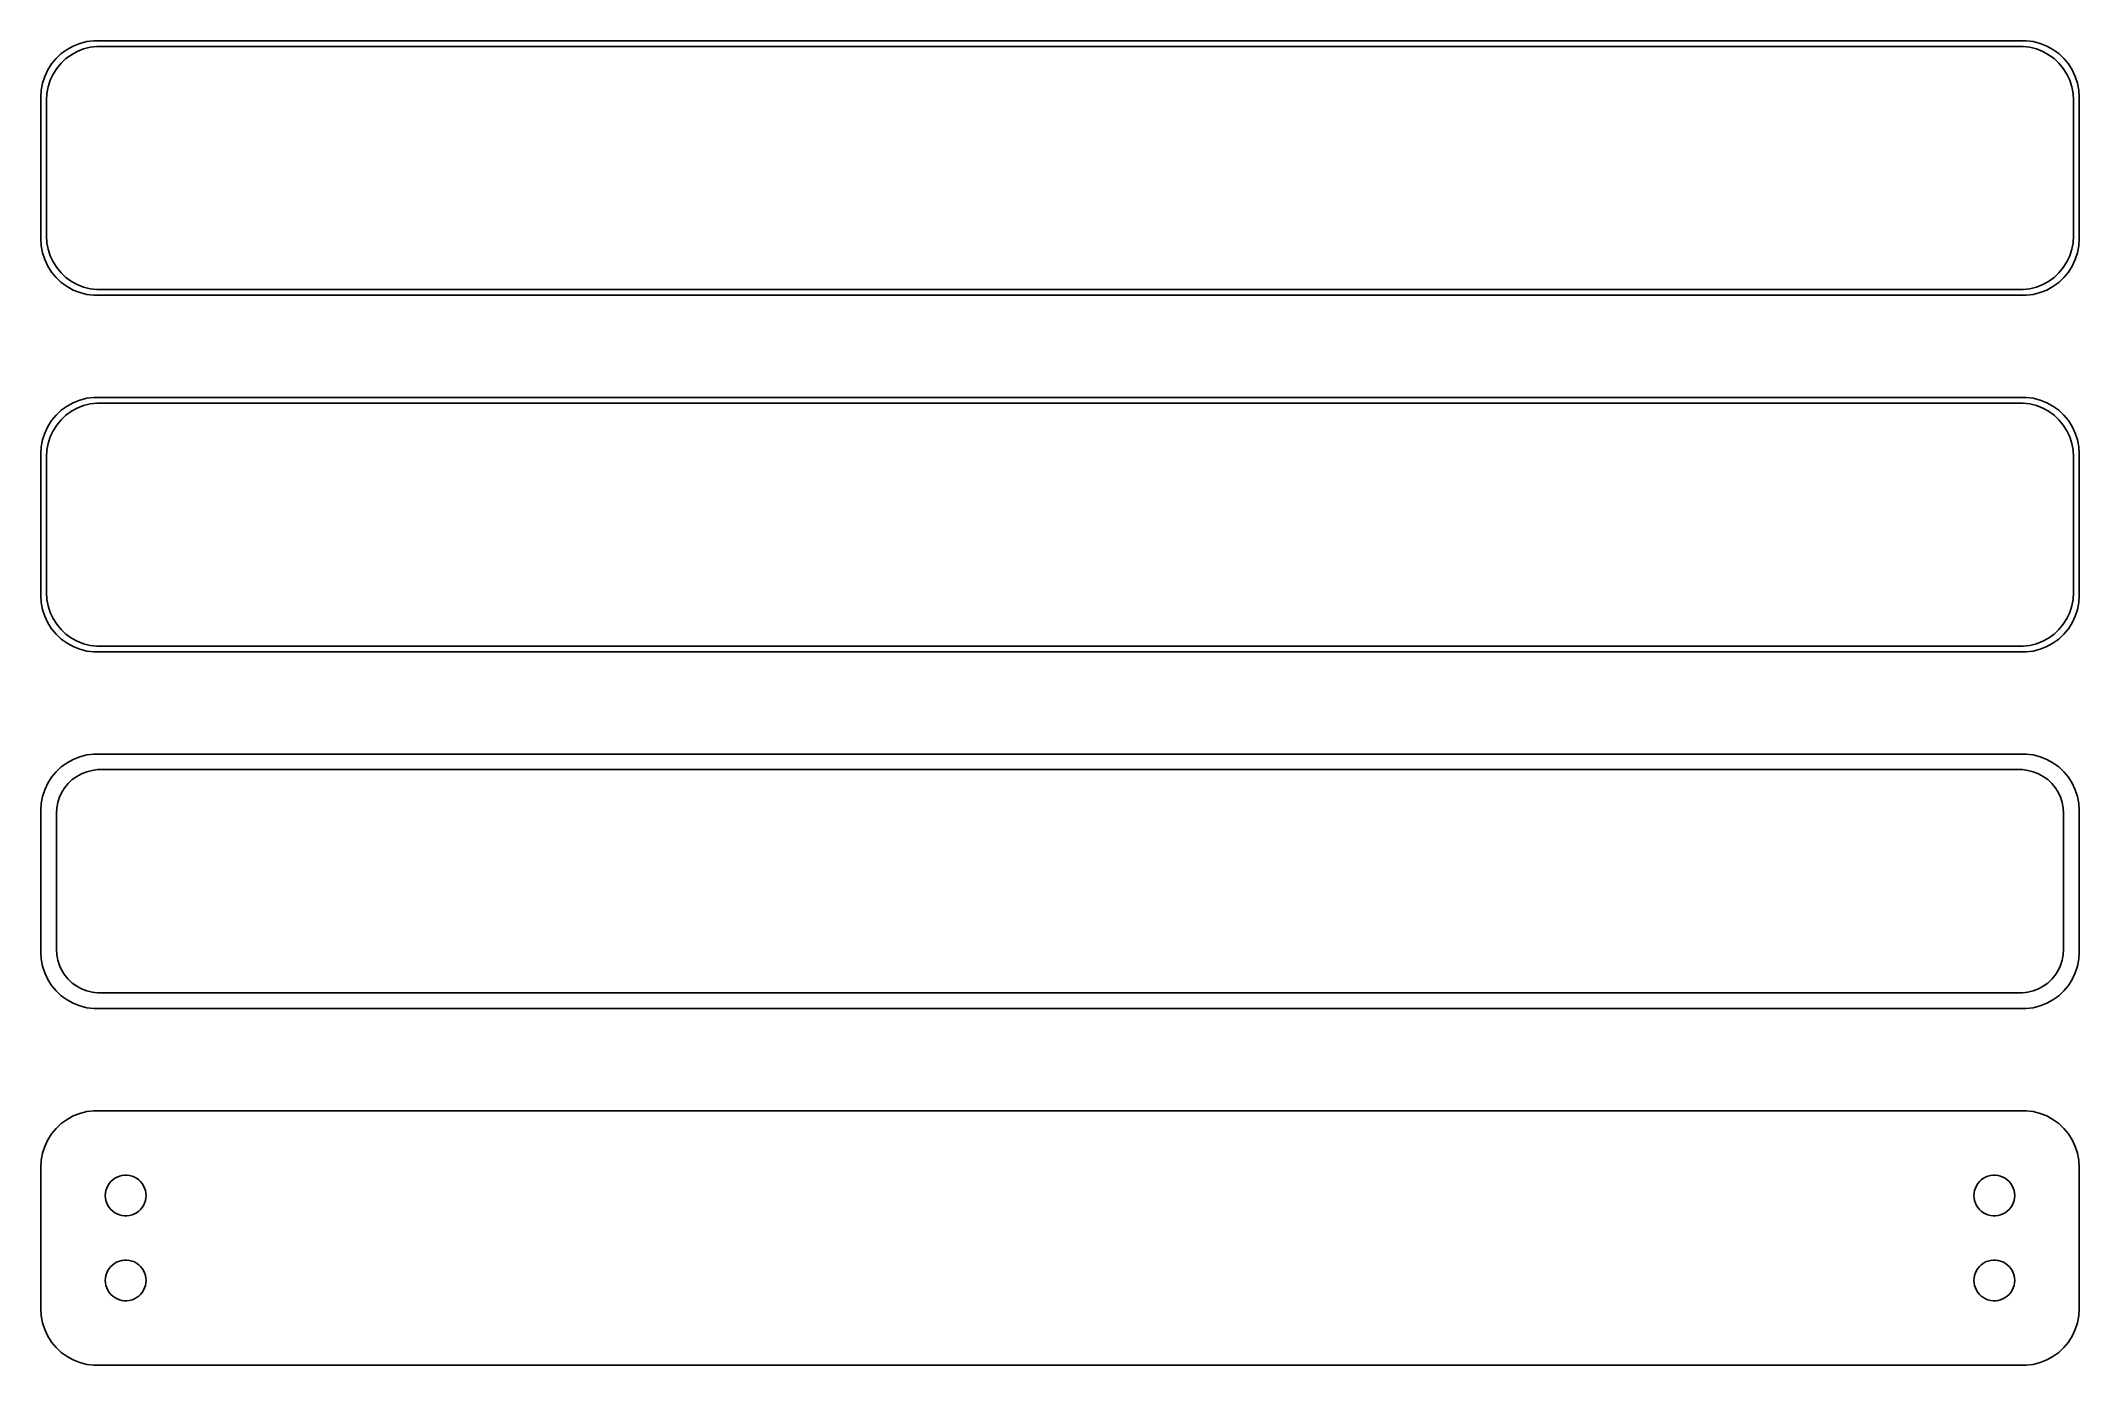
# Model space of a CAD drawing. Header units: metres. Extents: x -90 to 90, y 83 to 200.
import ezdxf

# ---------------------------------------------------------------- set-up
doc = ezdxf.new("R2010")
doc.units = ezdxf.units.M

msp = doc.modelspace()

# ---------------------------------------------------------------- linework, layer by layer
for p, q in [((-86.5451, 200.005), (-87.1289, 199.774)), ((-85.9369, 200.161), (-86.5451, 200.005)), ((-85.3139, 200.24), (-85.9369, 200.161)), ((85.3139, 200.24), (-85.3139, 200.24)), ((85.9369, 200.161), (85.3139, 200.24)), ((86.5451, 200.005), (85.9369, 200.161)), ((87.1289, 199.774), (86.5451, 200.005)), ((-89.0451, 198.189), (-89.3815, 197.659)), ((-88.6448, 198.673), (-89.0451, 198.189)), ((-88.1871, 199.103), (-88.6448, 198.673)), ((-88.5928, 197.792), (-88.2126, 198.252)), ((-88.2126, 198.252), (-87.7778, 198.66)), ((-87.6791, 199.472), (-88.1871, 199.103)), ((-87.7778, 198.66), (-87.2952, 199.011)), ((-87.1289, 199.774), (-87.6791, 199.472)), ((-87.2952, 199.011), (-86.7724, 199.298)), ((-86.7724, 199.298), (-86.2178, 199.518)), ((-86.2178, 199.518), (-85.6401, 199.666)), ((-85.6401, 199.666), (-85.0482, 199.741)), ((-85.0482, 199.741), (85.0482, 199.741)), ((85.0482, 199.741), (85.6401, 199.666)), ((85.6401, 199.666), (86.2178, 199.518)), ((86.2178, 199.518), (86.7724, 199.298)), ((86.7724, 199.298), (87.2952, 199.011)), ((87.6791, 199.472), (87.1289, 199.774)), ((87.2952, 199.011), (87.7778, 198.66)), ((88.1871, 199.103), (87.6791, 199.472)), ((87.7778, 198.66), (88.2126, 198.252)), ((88.6448, 198.673), (88.1871, 199.103)), ((88.2126, 198.252), (88.5928, 197.792)), ((89.0451, 198.189), (88.6448, 198.673)), ((89.3815, 197.659), (89.0451, 198.189)), ((-89.8429, 196.493), (-89.9606, 195.877)), ((-89.6489, 197.091), (-89.8429, 196.493)), ((-89.3815, 197.659), (-89.6489, 197.091)), ((-89.3508, 196.181), (-89.1664, 196.749)), ((-89.1664, 196.749), (-88.9125, 197.288)), ((-88.9125, 197.288), (-88.5928, 197.792)), ((88.5928, 197.792), (88.9125, 197.288)), ((88.9125, 197.288), (89.1664, 196.749)), ((89.1664, 196.749), (89.3508, 196.181)), ((89.6489, 197.091), (89.3815, 197.659)), ((89.8429, 196.493), (89.6489, 197.091)), ((89.9606, 195.877), (89.8429, 196.493)), ((-89.9606, 195.877), (-90, 195.25)), ((-90, 195.25), (-90, 182.75)), ((-89.5, 195), (-89.4625, 195.595)), ((-89.5, 183), (-89.5, 195)), ((-89.4625, 195.595), (-89.3508, 196.181)), ((89.3508, 196.181), (89.4625, 195.595)), ((89.4625, 195.595), (89.5, 195)), ((89.5, 195), (89.5, 183)), ((90, 195.25), (89.9606, 195.877)), ((90, 182.75), (90, 195.25)), ((-90, 182.75), (-89.9606, 182.123)), ((-89.9606, 182.123), (-89.8429, 181.507)), ((-89.4625, 182.405), (-89.5, 183)), ((-89.3508, 181.819), (-89.4625, 182.405)), ((-89.1664, 181.251), (-89.3508, 181.819)), ((89.3508, 181.819), (89.1664, 181.251)), ((89.4625, 182.405), (89.3508, 181.819)), ((89.5, 183), (89.4625, 182.405)), ((89.8429, 181.507), (89.9606, 182.123)), ((89.9606, 182.123), (90, 182.75)), ((-89.8429, 181.507), (-89.6489, 180.909)), ((-89.6489, 180.909), (-89.3815, 180.341)), ((-89.3815, 180.341), (-89.0451, 179.811)), ((-88.9125, 180.712), (-89.1664, 181.251)), ((-88.5928, 180.208), (-88.9125, 180.712)), ((-88.2126, 179.748), (-88.5928, 180.208)), ((88.5928, 180.208), (88.2126, 179.748)), ((88.9125, 180.712), (88.5928, 180.208)), ((89.1664, 181.251), (88.9125, 180.712)), ((89.0451, 179.811), (89.3815, 180.341)), ((89.3815, 180.341), (89.6489, 180.909)), ((89.6489, 180.909), (89.8429, 181.507)), ((-89.0451, 179.811), (-88.6448, 179.327)), ((-88.6448, 179.327), (-88.1871, 178.897)), ((-87.7778, 179.34), (-88.2126, 179.748)), ((-88.1871, 178.897), (-87.6791, 178.528)), ((-87.2952, 178.989), (-87.7778, 179.34)), ((-87.6791, 178.528), (-87.1289, 178.226)), ((-86.7724, 178.702), (-87.2952, 178.989)), ((-87.1289, 178.226), (-86.5451, 177.995)), ((-86.2178, 178.482), (-86.7724, 178.702)), ((-85.6401, 178.334), (-86.2178, 178.482)), ((-85.0482, 178.259), (-85.6401, 178.334)), ((85.0482, 178.259), (-85.0482, 178.259)), ((85.6401, 178.334), (85.0482, 178.259)), ((86.2178, 178.482), (85.6401, 178.334)), ((86.7724, 178.702), (86.2178, 178.482)), ((86.5451, 177.995), (87.1289, 178.226)), ((87.2952, 178.989), (86.7724, 178.702)), ((87.1289, 178.226), (87.6791, 178.528)), ((87.7778, 179.34), (87.2952, 178.989)), ((87.6791, 178.528), (88.1871, 178.897)), ((88.2126, 179.748), (87.7778, 179.34)), ((88.1871, 178.897), (88.6448, 179.327)), ((88.6448, 179.327), (89.0451, 179.811)), ((-86.5451, 177.995), (-85.9369, 177.839)), ((-85.9369, 177.839), (-85.3139, 177.76)), ((-85.3139, 177.76), (85.3139, 177.76)), ((85.3139, 177.76), (85.9369, 177.839)), ((85.9369, 177.839), (86.5451, 177.995)), ((-88.1871, 167.603), (-88.6448, 167.173)), ((-87.6791, 167.972), (-88.1871, 167.603)), ((-87.7778, 167.16), (-87.2952, 167.511)), ((-87.1289, 168.274), (-87.6791, 167.972)), ((-87.2952, 167.511), (-86.7724, 167.798)), ((-86.5451, 168.505), (-87.1289, 168.274)), ((-86.7724, 167.798), (-86.2178, 168.018)), ((-85.9369, 168.661), (-86.5451, 168.505)), ((-86.2178, 168.018), (-85.6401, 168.166)), ((-85.3139, 168.74), (-85.9369, 168.661)), ((-85.6401, 168.166), (-85.0482, 168.241)), ((85.3139, 168.74), (-85.3139, 168.74)), ((-85.0482, 168.241), (85.0482, 168.241)), ((85.0482, 168.241), (85.6401, 168.166)), ((85.9369, 168.661), (85.3139, 168.74)), ((85.6401, 168.166), (86.2178, 168.018)), ((86.5451, 168.505), (85.9369, 168.661)), ((86.2178, 168.018), (86.7724, 167.798)), ((87.1289, 168.274), (86.5451, 168.505)), ((86.7724, 167.798), (87.2952, 167.511)), ((87.6791, 167.972), (87.1289, 168.274)), ((87.2952, 167.511), (87.7778, 167.16)), ((88.1871, 167.603), (87.6791, 167.972)), ((88.6448, 167.173), (88.1871, 167.603)), ((-89.3815, 166.159), (-89.6489, 165.591)), ((-89.0451, 166.689), (-89.3815, 166.159)), ((-89.1664, 165.249), (-88.9125, 165.788)), ((-88.6448, 167.173), (-89.0451, 166.689)), ((-88.9125, 165.788), (-88.5928, 166.292)), ((-88.5928, 166.292), (-88.2126, 166.752)), ((-88.2126, 166.752), (-87.7778, 167.16)), ((87.7778, 167.16), (88.2126, 166.752)), ((88.2126, 166.752), (88.5928, 166.292)), ((88.5928, 166.292), (88.9125, 165.788)), ((89.0451, 166.689), (88.6448, 167.173)), ((88.9125, 165.788), (89.1664, 165.249)), ((89.3815, 166.159), (89.0451, 166.689)), ((89.6489, 165.591), (89.3815, 166.159)), ((-89.9606, 164.377), (-90, 163.75)), ((-89.8429, 164.993), (-89.9606, 164.377)), ((-89.6489, 165.591), (-89.8429, 164.993)), ((-89.5, 163.5), (-89.4625, 164.095)), ((-89.4625, 164.095), (-89.3508, 164.681)), ((-89.3508, 164.681), (-89.1664, 165.249)), ((89.1664, 165.249), (89.3508, 164.681)), ((89.3508, 164.681), (89.4625, 164.095)), ((89.4625, 164.095), (89.5, 163.5)), ((89.8429, 164.993), (89.6489, 165.591)), ((89.9606, 164.377), (89.8429, 164.993)), ((90, 163.75), (89.9606, 164.377)), ((-90, 163.75), (-90, 151.25)), ((-89.5, 151.5), (-89.5, 163.5)), ((89.5, 163.5), (89.5, 151.5)), ((90, 151.25), (90, 163.75)), ((-90, 151.25), (-89.9606, 150.623)), ((-89.4625, 150.905), (-89.5, 151.5)), ((89.5, 151.5), (89.4625, 150.905)), ((89.9606, 150.623), (90, 151.25)), ((-89.9606, 150.623), (-89.8429, 150.007)), ((-89.8429, 150.007), (-89.6489, 149.409)), ((-89.6489, 149.409), (-89.3815, 148.841)), ((-89.3508, 150.319), (-89.4625, 150.905)), ((-89.1664, 149.751), (-89.3508, 150.319)), ((-88.9125, 149.212), (-89.1664, 149.751)), ((89.1664, 149.751), (88.9125, 149.212)), ((89.3508, 150.319), (89.1664, 149.751)), ((89.4625, 150.905), (89.3508, 150.319)), ((89.3815, 148.841), (89.6489, 149.409)), ((89.6489, 149.409), (89.8429, 150.007)), ((89.8429, 150.007), (89.9606, 150.623)), ((-89.3815, 148.841), (-89.0451, 148.311)), ((-89.0451, 148.311), (-88.6448, 147.827)), ((-88.5928, 148.708), (-88.9125, 149.212)), ((-88.6448, 147.827), (-88.1871, 147.397)), ((-88.2126, 148.248), (-88.5928, 148.708)), ((-87.7778, 147.84), (-88.2126, 148.248)), ((-87.2952, 147.489), (-87.7778, 147.84)), ((87.7778, 147.84), (87.2952, 147.489)), ((88.2126, 148.248), (87.7778, 147.84)), ((88.1871, 147.397), (88.6448, 147.827)), ((88.5928, 148.708), (88.2126, 148.248)), ((88.9125, 149.212), (88.5928, 148.708)), ((88.6448, 147.827), (89.0451, 148.311)), ((89.0451, 148.311), (89.3815, 148.841)), ((-88.1871, 147.397), (-87.6791, 147.028)), ((-87.6791, 147.028), (-87.1289, 146.726)), ((-86.7724, 147.202), (-87.2952, 147.489)), ((-87.1289, 146.726), (-86.5451, 146.495)), ((-86.2178, 146.982), (-86.7724, 147.202)), ((-86.5451, 146.495), (-85.9369, 146.339)), ((-85.6401, 146.834), (-86.2178, 146.982)), ((-85.9369, 146.339), (-85.3139, 146.26)), ((-85.0482, 146.759), (-85.6401, 146.834)), ((-85.3139, 146.26), (85.3139, 146.26)), ((85.0482, 146.759), (-85.0482, 146.759)), ((85.6401, 146.834), (85.0482, 146.759)), ((85.3139, 146.26), (85.9369, 146.339)), ((86.2178, 146.982), (85.6401, 146.834)), ((85.9369, 146.339), (86.5451, 146.495)), ((86.7724, 147.202), (86.2178, 146.982)), ((86.5451, 146.495), (87.1289, 146.726)), ((87.2952, 147.489), (86.7724, 147.202)), ((87.1289, 146.726), (87.6791, 147.028)), ((87.6791, 147.028), (88.1871, 147.397)), ((-86.5451, 137.005), (-87.1289, 136.774)), ((-85.9369, 137.161), (-86.5451, 137.005)), ((-85.3139, 137.24), (-85.9369, 137.161)), ((85.3139, 137.24), (-85.3139, 137.24)), ((85.9369, 137.161), (85.3139, 137.24)), ((86.5451, 137.005), (85.9369, 137.161)), ((87.1289, 136.774), (86.5451, 137.005)), ((-89.0451, 135.189), (-89.3815, 134.659)), ((-88.6448, 135.673), (-89.0451, 135.189)), ((-88.1871, 136.103), (-88.6448, 135.673)), ((-87.6791, 136.472), (-88.1871, 136.103)), ((-87.1289, 136.774), (-87.6791, 136.472)), ((-87.2165, 134.981), (-86.8234, 135.267)), ((-86.8234, 135.267), (-86.3975, 135.501)), ((-86.3975, 135.501), (-85.9457, 135.68)), ((-85.9457, 135.68), (-85.4751, 135.801)), ((-85.4751, 135.801), (-84.993, 135.862)), ((-84.993, 135.862), (84.993, 135.862)), ((84.993, 135.862), (85.4751, 135.801)), ((85.4751, 135.801), (85.9457, 135.68)), ((85.9457, 135.68), (86.3975, 135.501)), ((86.3975, 135.501), (86.8234, 135.267)), ((86.8234, 135.267), (87.2165, 134.981)), ((87.6791, 136.472), (87.1289, 136.774)), ((88.1871, 136.103), (87.6791, 136.472)), ((88.6448, 135.673), (88.1871, 136.103)), ((89.0451, 135.189), (88.6448, 135.673)), ((89.3815, 134.659), (89.0451, 135.189)), ((-89.8429, 133.493), (-89.9606, 132.877)), ((-89.6489, 134.091), (-89.8429, 133.493)), ((-89.3815, 134.659), (-89.6489, 134.091)), ((-88.4979, 132.962), (-88.3477, 133.424)), ((-88.3477, 133.424), (-88.1408, 133.864)), ((-88.1408, 133.864), (-87.8805, 134.274)), ((-87.8805, 134.274), (-87.5707, 134.649)), ((-87.5707, 134.649), (-87.2165, 134.981)), ((87.2165, 134.981), (87.5707, 134.649)), ((87.5707, 134.649), (87.8805, 134.274)), ((87.8805, 134.274), (88.1408, 133.864)), ((88.1408, 133.864), (88.3477, 133.424)), ((88.3477, 133.424), (88.4979, 132.962)), ((89.6489, 134.091), (89.3815, 134.659)), ((89.8429, 133.493), (89.6489, 134.091)), ((89.9606, 132.877), (89.8429, 133.493)), ((-89.9606, 132.877), (-90, 132.25)), ((-90, 132.25), (-90, 119.75)), ((-88.6195, 132), (-88.589, 132.485)), ((-88.6195, 120), (-88.6195, 132)), ((-88.589, 132.485), (-88.4979, 132.962)), ((88.4979, 132.962), (88.589, 132.485)), ((88.589, 132.485), (88.6195, 132)), ((88.6195, 132), (88.6195, 120)), ((90, 132.25), (89.9606, 132.877)), ((90, 119.75), (90, 132.25)), ((-90, 119.75), (-89.9606, 119.123)), ((-89.9606, 119.123), (-89.8429, 118.507)), ((-88.589, 119.515), (-88.6195, 120)), ((-88.4979, 119.038), (-88.589, 119.515)), ((-88.3477, 118.576), (-88.4979, 119.038)), ((88.4979, 119.038), (88.3477, 118.576)), ((88.589, 119.515), (88.4979, 119.038)), ((88.6195, 120), (88.589, 119.515)), ((89.8429, 118.507), (89.9606, 119.123)), ((89.9606, 119.123), (90, 119.75)), ((-89.8429, 118.507), (-89.6489, 117.909)), ((-89.6489, 117.909), (-89.3815, 117.341)), ((-89.3815, 117.341), (-89.0451, 116.811)), ((-88.1408, 118.136), (-88.3477, 118.576)), ((-87.8805, 117.726), (-88.1408, 118.136)), ((-87.5707, 117.351), (-87.8805, 117.726)), ((-87.2165, 117.019), (-87.5707, 117.351)), ((-86.8234, 116.733), (-87.2165, 117.019)), ((87.2165, 117.019), (86.8234, 116.733)), ((87.5707, 117.351), (87.2165, 117.019)), ((87.8805, 117.726), (87.5707, 117.351)), ((88.1408, 118.136), (87.8805, 117.726)), ((88.3477, 118.576), (88.1408, 118.136)), ((89.0451, 116.811), (89.3815, 117.341)), ((89.3815, 117.341), (89.6489, 117.909)), ((89.6489, 117.909), (89.8429, 118.507)), ((-89.0451, 116.811), (-88.6448, 116.327)), ((-88.6448, 116.327), (-88.1871, 115.897)), ((-88.1871, 115.897), (-87.6791, 115.528)), ((-87.6791, 115.528), (-87.1289, 115.226)), ((-87.1289, 115.226), (-86.5451, 114.995)), ((-86.3975, 116.499), (-86.8234, 116.733)), ((-85.9457, 116.32), (-86.3975, 116.499)), ((-85.4751, 116.199), (-85.9457, 116.32)), ((-84.993, 116.138), (-85.4751, 116.199)), ((84.993, 116.138), (-84.993, 116.138)), ((85.4751, 116.199), (84.993, 116.138)), ((85.9457, 116.32), (85.4751, 116.199)), ((86.3975, 116.499), (85.9457, 116.32)), ((86.8234, 116.733), (86.3975, 116.499)), ((86.5451, 114.995), (87.1289, 115.226)), ((87.1289, 115.226), (87.6791, 115.528)), ((87.6791, 115.528), (88.1871, 115.897)), ((88.1871, 115.897), (88.6448, 116.327)), ((88.6448, 116.327), (89.0451, 116.811)), ((-86.5451, 114.995), (-85.9369, 114.839)), ((-85.9369, 114.839), (-85.3139, 114.76)), ((-85.3139, 114.76), (85.3139, 114.76)), ((85.3139, 114.76), (85.9369, 114.839)), ((85.9369, 114.839), (86.5451, 114.995)), ((-88.1871, 104.603), (-88.6448, 104.173)), ((-87.6791, 104.972), (-88.1871, 104.603)), ((-87.1289, 105.274), (-87.6791, 104.972)), ((-86.5451, 105.505), (-87.1289, 105.274)), ((-85.9369, 105.661), (-86.5451, 105.505)), ((-85.3139, 105.74), (-85.9369, 105.661)), ((85.3139, 105.74), (-85.3139, 105.74)), ((85.9369, 105.661), (85.3139, 105.74)), ((86.5451, 105.505), (85.9369, 105.661)), ((87.1289, 105.274), (86.5451, 105.505)), ((87.6791, 104.972), (87.1289, 105.274)), ((88.1871, 104.603), (87.6791, 104.972)), ((88.6448, 104.173), (88.1871, 104.603)), ((-89.3815, 103.159), (-89.6489, 102.591)), ((-89.0451, 103.689), (-89.3815, 103.159)), ((-88.6448, 104.173), (-89.0451, 103.689)), ((89.0451, 103.689), (88.6448, 104.173)), ((89.3815, 103.159), (89.0451, 103.689)), ((89.6489, 102.591), (89.3815, 103.159)), ((-89.9606, 101.377), (-90, 100.75)), ((-89.8429, 101.993), (-89.9606, 101.377)), ((-89.6489, 102.591), (-89.8429, 101.993)), ((89.8429, 101.993), (89.6489, 102.591)), ((89.9606, 101.377), (89.8429, 101.993)), ((90, 100.75), (89.9606, 101.377)), ((-90, 100.75), (-90, 88.25)), ((-84.1736, 98.9126), (-84.0773, 99.1171)), ((-84.0773, 99.1171), (-83.9562, 99.308)), ((-83.9562, 99.308), (-83.8121, 99.4822)), ((-83.8121, 99.4822), (-83.6474, 99.6369)), ((-83.6474, 99.6369), (-83.4645, 99.7698)), ((-83.4645, 99.7698), (-83.2664, 99.8787)), ((-83.2664, 99.8787), (-83.0562, 99.9619)), ((-83.0562, 99.9619), (-82.8373, 100.018)), ((-82.8373, 100.018), (-82.613, 100.046)), ((-82.613, 100.046), (-82.387, 100.046)), ((-82.387, 100.046), (-82.1627, 100.018)), ((-82.1627, 100.018), (-81.9438, 99.9619)), ((-81.9438, 99.9619), (-81.7336, 99.8787)), ((-81.7336, 99.8787), (-81.5355, 99.7698)), ((-81.5355, 99.7698), (-81.3526, 99.6369)), ((-81.3526, 99.6369), (-81.1879, 99.4822)), ((-81.1879, 99.4822), (-81.0438, 99.308)), ((-81.0438, 99.308), (-80.9226, 99.1171)), ((-80.9226, 99.1171), (-80.8264, 98.9126)), ((80.8264, 98.9126), (80.9226, 99.1171)), ((80.9226, 99.1171), (81.0438, 99.308)), ((81.0438, 99.308), (81.1879, 99.4822)), ((81.1879, 99.4822), (81.3526, 99.6369)), ((81.3526, 99.6369), (81.5355, 99.7698)), ((81.5355, 99.7698), (81.7336, 99.8787)), ((81.7336, 99.8787), (81.9438, 99.9619)), ((81.9438, 99.9619), (82.1627, 100.018)), ((82.1627, 100.018), (82.387, 100.046)), ((82.387, 100.046), (82.613, 100.046)), ((82.613, 100.046), (82.8373, 100.018)), ((82.8373, 100.018), (83.0562, 99.9619)), ((83.0562, 99.9619), (83.2664, 99.8787)), ((83.2664, 99.8787), (83.4645, 99.7698)), ((83.4645, 99.7698), (83.6474, 99.6369)), ((83.6474, 99.6369), (83.8121, 99.4822)), ((83.8121, 99.4822), (83.9562, 99.308)), ((83.9562, 99.308), (84.0773, 99.1171)), ((84.0773, 99.1171), (84.1736, 98.9126)), ((90, 88.25), (90, 100.75)), ((-84.3, 98.25), (-84.2858, 98.4756)), ((-84.2858, 98.0244), (-84.3, 98.25)), ((-84.2858, 98.4756), (-84.2434, 98.6976)), ((-84.2434, 97.8024), (-84.2858, 98.0244)), ((-84.2434, 98.6976), (-84.1736, 98.9126)), ((-84.1736, 97.5874), (-84.2434, 97.8024)), ((-84.0773, 97.3828), (-84.1736, 97.5874)), ((-83.9562, 97.192), (-84.0773, 97.3828)), ((-80.9226, 97.3828), (-81.0438, 97.192)), ((-80.8264, 97.5874), (-80.9226, 97.3828)), ((-80.8264, 98.9126), (-80.7565, 98.6976)), ((-80.7565, 97.8024), (-80.8264, 97.5874)), ((-80.7565, 98.6976), (-80.7142, 98.4756)), ((-80.7142, 98.0244), (-80.7565, 97.8024)), ((-80.7142, 98.4756), (-80.7, 98.25)), ((-80.7, 98.25), (-80.7142, 98.0244)), ((80.7, 98.25), (80.7142, 98.4756)), ((80.7142, 98.0244), (80.7, 98.25)), ((80.7142, 98.4756), (80.7565, 98.6976)), ((80.7565, 97.8024), (80.7142, 98.0244)), ((80.7565, 98.6976), (80.8264, 98.9126)), ((80.8264, 97.5874), (80.7565, 97.8024)), ((80.9226, 97.3828), (80.8264, 97.5874)), ((81.0438, 97.192), (80.9226, 97.3828)), ((84.0773, 97.3828), (83.9562, 97.192)), ((84.1736, 97.5874), (84.0773, 97.3828)), ((84.1736, 98.9126), (84.2434, 98.6976)), ((84.2434, 97.8024), (84.1736, 97.5874)), ((84.2434, 98.6976), (84.2858, 98.4756)), ((84.2858, 98.0244), (84.2434, 97.8024)), ((84.2858, 98.4756), (84.3, 98.25)), ((84.3, 98.25), (84.2858, 98.0244)), ((-83.8121, 97.0178), (-83.9562, 97.192)), ((-83.6474, 96.8631), (-83.8121, 97.0178)), ((-83.4645, 96.7302), (-83.6474, 96.8631)), ((-83.2664, 96.6213), (-83.4645, 96.7302)), ((-83.0562, 96.5381), (-83.2664, 96.6213)), ((-82.8373, 96.4819), (-83.0562, 96.5381)), ((-82.613, 96.4536), (-82.8373, 96.4819)), ((-82.387, 96.4536), (-82.613, 96.4536)), ((-82.1627, 96.4819), (-82.387, 96.4536)), ((-81.9438, 96.5381), (-82.1627, 96.4819)), ((-81.7336, 96.6213), (-81.9438, 96.5381)), ((-81.5355, 96.7302), (-81.7336, 96.6213)), ((-81.3526, 96.8631), (-81.5355, 96.7302)), ((-81.1879, 97.0178), (-81.3526, 96.8631)), ((-81.0438, 97.192), (-81.1879, 97.0178)), ((81.1879, 97.0178), (81.0438, 97.192)), ((81.3526, 96.8631), (81.1879, 97.0178)), ((81.5355, 96.7302), (81.3526, 96.8631)), ((81.7336, 96.6213), (81.5355, 96.7302)), ((81.9438, 96.5381), (81.7336, 96.6213)), ((82.1627, 96.4819), (81.9438, 96.5381)), ((82.387, 96.4536), (82.1627, 96.4819)), ((82.613, 96.4536), (82.387, 96.4536)), ((82.8373, 96.4819), (82.613, 96.4536)), ((83.0562, 96.5381), (82.8373, 96.4819)), ((83.2664, 96.6213), (83.0562, 96.5381)), ((83.4645, 96.7302), (83.2664, 96.6213)), ((83.6474, 96.8631), (83.4645, 96.7302)), ((83.8121, 97.0178), (83.6474, 96.8631)), ((83.9562, 97.192), (83.8121, 97.0178)), ((-84.0773, 91.6172), (-83.9562, 91.808)), ((-83.9562, 91.808), (-83.8121, 91.9822)), ((-83.8121, 91.9822), (-83.6474, 92.1369)), ((-83.6474, 92.1369), (-83.4645, 92.2698)), ((-83.4645, 92.2698), (-83.2664, 92.3787)), ((-83.2664, 92.3787), (-83.0562, 92.4619)), ((-83.0562, 92.4619), (-82.8373, 92.5181)), ((-82.8373, 92.5181), (-82.613, 92.5464)), ((-82.613, 92.5464), (-82.387, 92.5464)), ((-82.387, 92.5464), (-82.1627, 92.5181)), ((-82.1627, 92.5181), (-81.9438, 92.4619)), ((-81.9438, 92.4619), (-81.7336, 92.3787)), ((-81.7336, 92.3787), (-81.5355, 92.2698)), ((-81.5355, 92.2698), (-81.3526, 92.1369)), ((-81.3526, 92.1369), (-81.1879, 91.9822)), ((-81.1879, 91.9822), (-81.0438, 91.808)), ((-81.0438, 91.808), (-80.9226, 91.6172)), ((80.9226, 91.6172), (81.0438, 91.808)), ((81.0438, 91.808), (81.1879, 91.9822)), ((81.1879, 91.9822), (81.3526, 92.1369)), ((81.3526, 92.1369), (81.5355, 92.2698)), ((81.5355, 92.2698), (81.7336, 92.3787)), ((81.7336, 92.3787), (81.9438, 92.4619)), ((81.9438, 92.4619), (82.1627, 92.5181)), ((82.1627, 92.5181), (82.387, 92.5464)), ((82.387, 92.5464), (82.613, 92.5464)), ((82.613, 92.5464), (82.8373, 92.5181)), ((82.8373, 92.5181), (83.0562, 92.4619)), ((83.0562, 92.4619), (83.2664, 92.3787)), ((83.2664, 92.3787), (83.4645, 92.2698)), ((83.4645, 92.2698), (83.6474, 92.1369)), ((83.6474, 92.1369), (83.8121, 91.9822)), ((83.8121, 91.9822), (83.9562, 91.808)), ((83.9562, 91.808), (84.0773, 91.6172)), ((-84.3, 90.75), (-84.2858, 90.9756)), ((-84.2858, 90.5244), (-84.3, 90.75)), ((-84.2858, 90.9756), (-84.2434, 91.1976)), ((-84.2434, 90.3024), (-84.2858, 90.5244)), ((-84.2434, 91.1976), (-84.1736, 91.4126)), ((-84.1736, 90.0874), (-84.2434, 90.3024)), ((-84.1736, 91.4126), (-84.0773, 91.6172)), ((-84.0773, 89.8829), (-84.1736, 90.0874)), ((-80.9226, 91.6172), (-80.8264, 91.4126)), ((-80.8264, 90.0874), (-80.9226, 89.8829)), ((-80.8264, 91.4126), (-80.7565, 91.1976)), ((-80.7565, 90.3024), (-80.8264, 90.0874)), ((-80.7565, 91.1976), (-80.7142, 90.9756)), ((-80.7142, 90.5244), (-80.7565, 90.3024)), ((-80.7142, 90.9756), (-80.7, 90.75)), ((-80.7, 90.75), (-80.7142, 90.5244)), ((80.7, 90.75), (80.7142, 90.9756)), ((80.7142, 90.5244), (80.7, 90.75)), ((80.7142, 90.9756), (80.7565, 91.1976)), ((80.7565, 90.3024), (80.7142, 90.5244)), ((80.7565, 91.1976), (80.8264, 91.4126)), ((80.8264, 90.0874), (80.7565, 90.3024)), ((80.8264, 91.4126), (80.9226, 91.6172)), ((80.9226, 89.8829), (80.8264, 90.0874)), ((84.0773, 91.6172), (84.1736, 91.4126)), ((84.1736, 90.0874), (84.0773, 89.8829)), ((84.1736, 91.4126), (84.2434, 91.1976)), ((84.2434, 90.3024), (84.1736, 90.0874)), ((84.2434, 91.1976), (84.2858, 90.9756)), ((84.2858, 90.5244), (84.2434, 90.3024)), ((84.2858, 90.9756), (84.3, 90.75)), ((84.3, 90.75), (84.2858, 90.5244)), ((-90, 88.25), (-89.9606, 87.6233)), ((-83.9562, 89.692), (-84.0773, 89.8829)), ((-83.8121, 89.5178), (-83.9562, 89.692)), ((-83.6474, 89.3631), (-83.8121, 89.5178)), ((-83.4645, 89.2302), (-83.6474, 89.3631)), ((-83.2664, 89.1213), (-83.4645, 89.2302)), ((-83.0562, 89.0381), (-83.2664, 89.1213)), ((-82.8373, 88.9819), (-83.0562, 89.0381)), ((-82.613, 88.9536), (-82.8373, 88.9819)), ((-82.387, 88.9536), (-82.613, 88.9536)), ((-82.1627, 88.9819), (-82.387, 88.9536)), ((-81.9438, 89.0381), (-82.1627, 88.9819)), ((-81.7336, 89.1213), (-81.9438, 89.0381)), ((-81.5355, 89.2302), (-81.7336, 89.1213)), ((-81.3526, 89.3631), (-81.5355, 89.2302)), ((-81.1879, 89.5178), (-81.3526, 89.3631)), ((-81.0438, 89.692), (-81.1879, 89.5178)), ((-80.9226, 89.8829), (-81.0438, 89.692)), ((81.0438, 89.692), (80.9226, 89.8829)), ((81.1879, 89.5178), (81.0438, 89.692)), ((81.3526, 89.3631), (81.1879, 89.5178)), ((81.5355, 89.2302), (81.3526, 89.3631)), ((81.7336, 89.1213), (81.5355, 89.2302)), ((81.9438, 89.0381), (81.7336, 89.1213)), ((82.1627, 88.9819), (81.9438, 89.0381)), ((82.387, 88.9536), (82.1627, 88.9819)), ((82.613, 88.9536), (82.387, 88.9536)), ((82.8373, 88.9819), (82.613, 88.9536)), ((83.0562, 89.0381), (82.8373, 88.9819)), ((83.2664, 89.1213), (83.0562, 89.0381)), ((83.4645, 89.2302), (83.2664, 89.1213)), ((83.6474, 89.3631), (83.4645, 89.2302)), ((83.8121, 89.5178), (83.6474, 89.3631)), ((83.9562, 89.692), (83.8121, 89.5178)), ((84.0773, 89.8829), (83.9562, 89.692)), ((89.9606, 87.6233), (90, 88.25)), ((-89.9606, 87.6233), (-89.8429, 87.0066)), ((-89.8429, 87.0066), (-89.6489, 86.4094)), ((-89.6489, 86.4094), (-89.3815, 85.8412)), ((89.3815, 85.8412), (89.6489, 86.4094)), ((89.6489, 86.4094), (89.8429, 87.0066)), ((89.8429, 87.0066), (89.9606, 87.6233)), ((-89.3815, 85.8412), (-89.0451, 85.3111)), ((-89.0451, 85.3111), (-88.6448, 84.8273)), ((-88.6448, 84.8273), (-88.1871, 84.3974)), ((88.1871, 84.3974), (88.6448, 84.8273)), ((88.6448, 84.8273), (89.0451, 85.3111)), ((89.0451, 85.3111), (89.3815, 85.8412)), ((-88.1871, 84.3974), (-87.6791, 84.0284)), ((-87.6791, 84.0284), (-87.1289, 83.7259)), ((-87.1289, 83.7259), (-86.5451, 83.4947)), ((-86.5451, 83.4947), (-85.9369, 83.3386)), ((-85.9369, 83.3386), (-85.3139, 83.2599)), ((-85.3139, 83.2599), (85.3139, 83.2599)), ((85.3139, 83.2599), (85.9369, 83.3386)), ((85.9369, 83.3386), (86.5451, 83.4947)), ((86.5451, 83.4947), (87.1289, 83.7259)), ((87.1289, 83.7259), (87.6791, 84.0284)), ((87.6791, 84.0284), (88.1871, 84.3974))]:
    msp.add_line(p, q)

doc.saveas('drawing.dxf')
